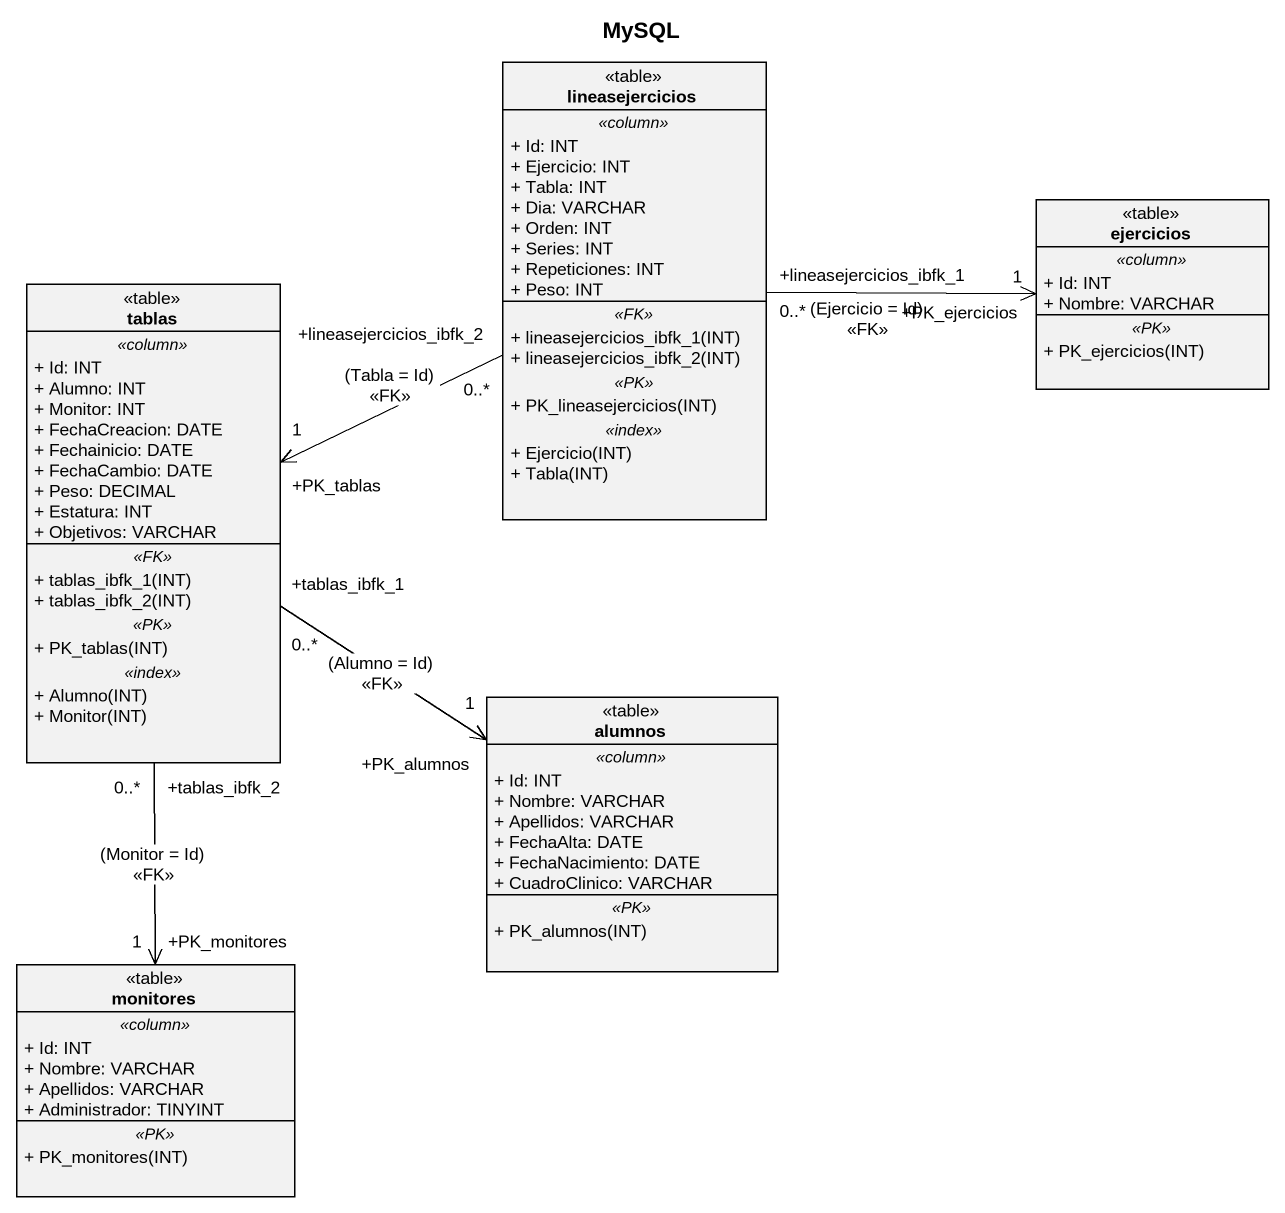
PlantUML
@startuml
title MySQL
hide circle
hide empty members
skinparam classAttributeIconSize 0
class lineasejercicios <<table>> {
  .. <<column>> ..
  + Id: INT
  + Ejercicio: INT
  + Tabla: INT
  + Dia: VARCHAR
  + Orden: INT
  + Series: INT
  + Repeticiones: INT
  + Peso: INT
  .. <<FK>> ..
  + lineasejercicios_ibfk_1(INT)
  + lineasejercicios_ibfk_2(INT)
  .. <<PK>> ..
  + PK_lineasejercicios(INT)
  .. <<index>> ..
  + Ejercicio(INT)
  + Tabla(INT)
}
class ejercicios <<table>> {
  .. <<column>> ..
  + Id: INT
  + Nombre: VARCHAR
  .. <<PK>> ..
  + PK_ejercicios(INT)
}
class tablas <<table>> {
  .. <<column>> ..
  + Id: INT
  + Alumno: INT
  + Monitor: INT
  + FechaCreacion: DATE
  + Fechainicio: DATE
  + FechaCambio: DATE
  + Peso: DECIMAL
  + Estatura: INT
  + Objetivos: VARCHAR
  .. <<FK>> ..
  + tablas_ibfk_1(INT)
  + tablas_ibfk_2(INT)
  .. <<PK>> ..
  + PK_tablas(INT)
  .. <<index>> ..
  + Alumno(INT)
  + Monitor(INT)
}
class alumnos <<table>> {
  .. <<column>> ..
  + Id: INT
  + Nombre: VARCHAR
  + Apellidos: VARCHAR
  + FechaAlta: DATE
  + FechaNacimiento: DATE
  + CuadroClinico: VARCHAR
  .. <<PK>> ..
  + PK_alumnos(INT)
}
class monitores <<table>> {
  .. <<column>> ..
  + Id: INT
  + Nombre: VARCHAR
  + Apellidos: VARCHAR
  + Administrador: TINYINT
  .. <<PK>> ..
  + PK_monitores(INT)
}
lineasejercicios "+lineasejercicios_ibfk_1\n0..*" -right-> "+PK_ejercicios\n1" ejercicios : (Ejercicio = Id)\n<<FK>>
lineasejercicios "+lineasejercicios_ibfk_2\n0..*" -left-> "+PK_tablas\n1" tablas : (Tabla = Id)\n<<FK>>
tablas "+tablas_ibfk_1\n0..*" --> "+PK_alumnos\n1" alumnos : (Alumno = Id)\n<<FK>>
tablas "+tablas_ibfk_2\n0..*" --> "+PK_monitores\n1" monitores : (Monitor = Id)\n<<FK>>
@enduml
